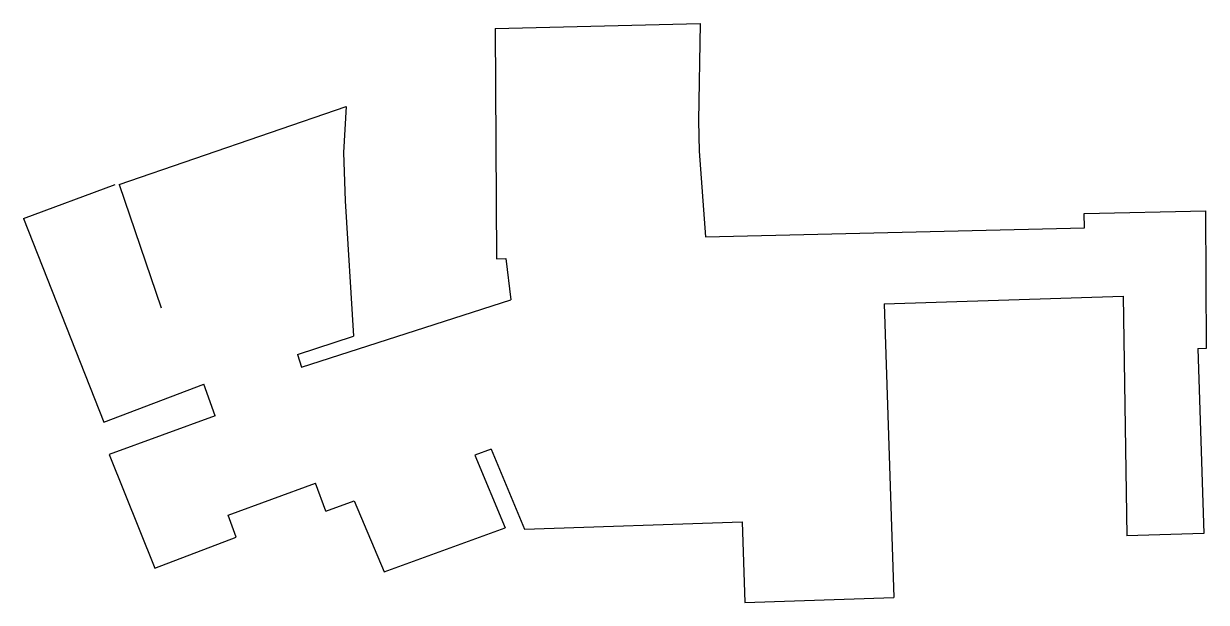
# Model space of a CAD drawing. Header units: metres. Extents: x -1 to 857, y 42 to 461.
import ezdxf

# ---------------------------------------------------------------- set-up
doc = ezdxf.new("R2010")
doc.units = ezdxf.units.M

msp = doc.modelspace()

# ---------------------------------------------------------------- linework, layer by layer
for p, q in [((341.03, 457.84), (489.67, 461.35)), ((341.03, 457.84), (341.97, 290.87)), ((489.67, 461.35), (488.33, 390.98)), ((68.28, 344.74), (232.96, 401.33)), ((232.96, 401.33), (231, 368)), ((488.33, 390.98), (488.85, 368.95)), ((488.85, 368.95), (493.32, 306.82)), ((231, 368), (232.1, 332.94)), ((-0.97, 319.98), (65.28, 344.74)), ((68.28, 344.74), (98.72, 255.26)), ((232.1, 332.94), (238.17, 234.68)), ((-0.97, 319.98), (57.18, 172.39)), ((767.92, 323.65), (856.31, 325.66)), ((768.17, 313.38), (767.92, 323.65)), ((856.57, 226.02), (856.31, 325.66)), ((493.32, 306.82), (768.17, 313.38)), ((341.97, 290.87), (348.63, 291.03)), ((348.63, 291.03), (352.34, 260.98)), ((200.6, 212.19), (352.34, 260.98)), ((622.97, 258.16), (796.22, 263.84)), ((622.97, 258.16), (629.95, 45.15)), ((796.22, 263.84), (798.92, 89.85)), ((197.55, 221.53), (238.17, 234.68)), ((850.47, 225.82), (856.57, 226.02)), ((850.47, 225.82), (854.86, 91.68)), ((197.55, 221.53), (200.6, 212.19)), ((57.18, 172.39), (129.68, 199.92)), ((138.01, 177.08), (129.68, 199.92)), ((138.01, 177.08), (61, 149)), ((61, 149), (94.11, 66.44)), ((338.1, 152.76), (326.1, 148.39)), ((326.1, 148.39), (348.26, 95.86)), ((338.1, 152.76), (362.26, 94.73)), ((147.36, 104.96), (210.64, 128.04)), ((218.05, 107.73), (210.64, 128.04)), ((218.05, 107.73), (238.66, 115.25)), ((238.66, 115.25), (260.41, 63.82)), ((153.16, 89.07), (147.36, 104.96)), ((260.41, 63.82), (348.26, 95.86)), ((362.26, 94.73), (520.06, 100)), ((520.06, 100), (521.97, 41.71)), ((94.11, 66.44), (153.16, 89.07)), ((854.86, 91.68), (798.92, 89.85)), ((521.97, 41.71), (629.95, 45.15))]:
    msp.add_line(p, q)

doc.saveas('drawing.dxf')
